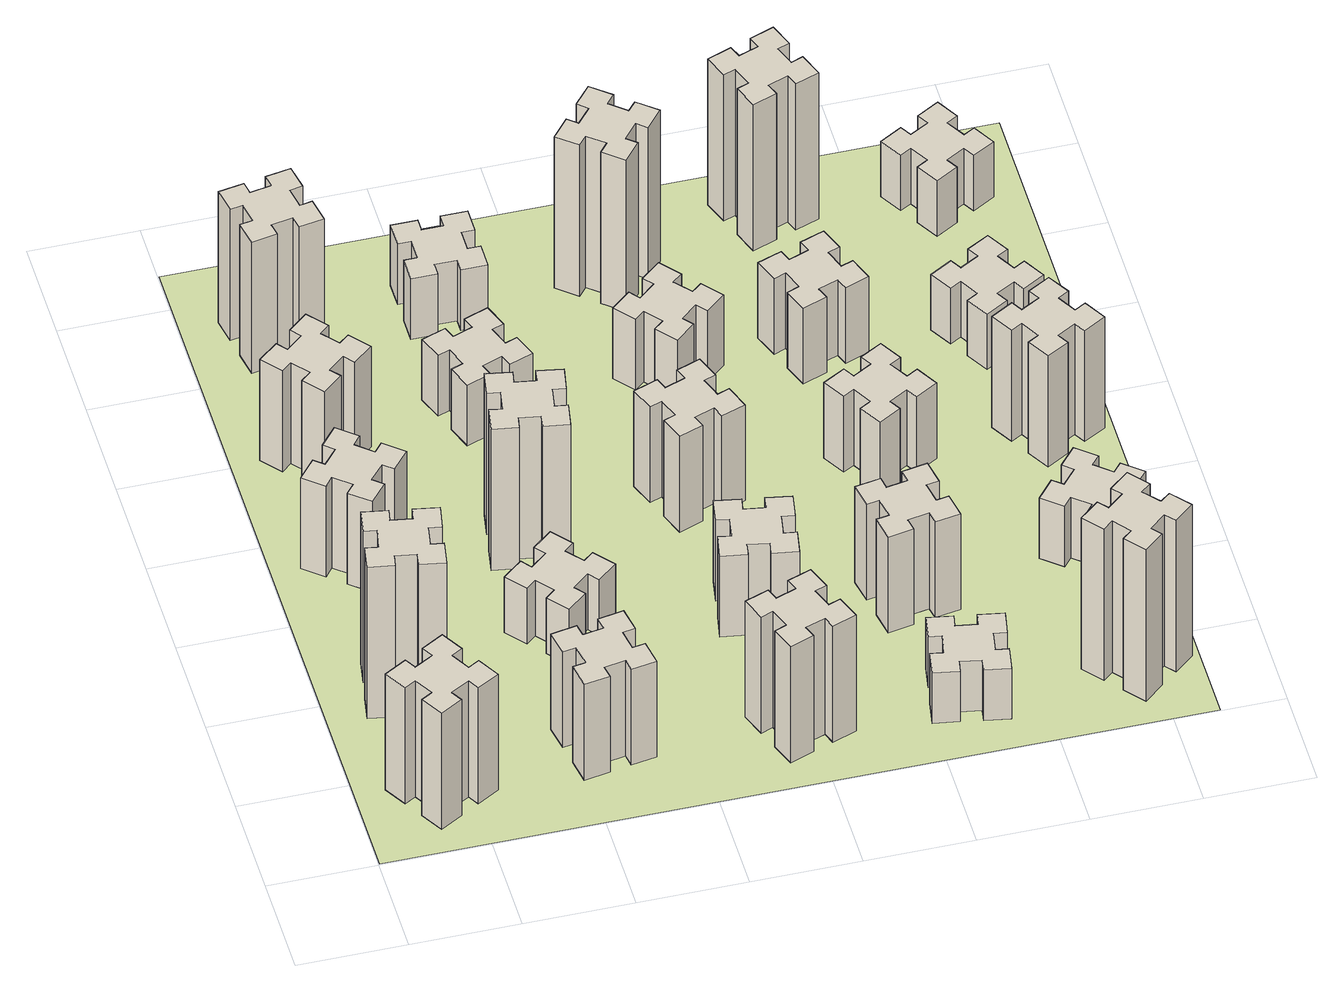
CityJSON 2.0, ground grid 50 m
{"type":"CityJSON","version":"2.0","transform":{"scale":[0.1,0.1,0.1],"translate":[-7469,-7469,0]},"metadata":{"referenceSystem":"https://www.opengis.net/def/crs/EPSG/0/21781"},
"CityObjects":{
"building1":{"type":"Building","attributes":{"class":"1000","function":"1000","usage":"1000","yearOfConstruction":2016,"roofType":"1000","measuredHeight":69,"storeysAboveGround":30,"storeysBelowGround":0},"geometry":[{"type":"Solid","lod":"1","boundaries":[[[[0,1,2,3,4,5,6,7,8,9,10,11,12,13,14,15,16,17,18,19]],[[17,16,20,21]],[[16,15,22,20]],[[15,14,23,22]],[[14,13,24,23]],[[13,12,25,24]],[[12,11,26,25]],[[11,10,27,26]],[[10,9,28,27]],[[9,8,29,28]],[[8,7,30,29]],[[7,6,31,30]],[[6,5,32,31]],[[5,4,33,32]],[[4,3,34,33]],[[3,2,35,34]],[[2,1,36,35]],[[1,0,37,36]],[[0,19,38,37]],[[19,18,39,38]],[[18,17,21,39]],[[24,25,26,27,28,29,30,31,32,33,34,35,36,37,38,39,21,20,22,23]]]]}]},
"building2":{"type":"Building","attributes":{"class":"1000","function":"1000","usage":"1000","yearOfConstruction":2016,"roofType":"1000","measuredHeight":90,"storeysAboveGround":30,"storeysBelowGround":0},"geometry":[{"type":"Solid","lod":"1","boundaries":[[[[40,41,42,43,44,45,46,47,48,49,50,51,52,53,54,55,56,57,58,59]],[[57,56,60,61]],[[56,55,62,60]],[[55,54,63,62]],[[54,53,64,63]],[[53,52,65,64]],[[52,51,66,65]],[[51,50,67,66]],[[50,49,68,67]],[[49,48,69,68]],[[48,47,70,69]],[[47,46,71,70]],[[46,45,72,71]],[[45,44,73,72]],[[44,43,74,73]],[[43,42,75,74]],[[42,41,76,75]],[[41,40,77,76]],[[40,59,78,77]],[[59,58,79,78]],[[58,57,61,79]],[[64,65,66,67,68,69,70,71,72,73,74,75,76,77,78,79,61,60,62,63]]]]}]},
"building3":{"type":"Building","attributes":{"class":"1000","function":"1000","usage":"1000","yearOfConstruction":2016,"roofType":"1000","measuredHeight":54,"storeysAboveGround":30,"storeysBelowGround":0},"geometry":[{"type":"Solid","lod":"1","boundaries":[[[[80,81,82,83,84,85,86,87,88,89,90,91,92,93,94,95,96,97,98,99]],[[97,96,100,101]],[[96,95,102,100]],[[95,94,103,102]],[[94,93,104,103]],[[93,92,105,104]],[[92,91,106,105]],[[91,90,107,106]],[[90,89,108,107]],[[89,88,109,108]],[[88,87,110,109]],[[87,86,111,110]],[[86,85,112,111]],[[85,84,113,112]],[[84,83,114,113]],[[83,82,115,114]],[[82,81,116,115]],[[81,80,117,116]],[[80,99,118,117]],[[99,98,119,118]],[[98,97,101,119]],[[104,105,106,107,108,109,110,111,112,113,114,115,116,117,118,119,101,100,102,103]]]]}]},
"building4":{"type":"Building","attributes":{"class":"1000","function":"1000","usage":"1000","yearOfConstruction":2016,"roofType":"1000","measuredHeight":60,"storeysAboveGround":30,"storeysBelowGround":0},"geometry":[{"type":"Solid","lod":"1","boundaries":[[[[120,121,122,123,124,125,126,127,128,129,130,131,132,133,134,135,136,137,138,139]],[[137,136,140,141]],[[136,135,142,140]],[[135,134,143,142]],[[134,133,144,143]],[[133,132,145,144]],[[132,131,146,145]],[[131,130,147,146]],[[130,129,148,147]],[[129,128,149,148]],[[128,127,150,149]],[[127,126,151,150]],[[126,125,152,151]],[[125,124,153,152]],[[124,123,154,153]],[[123,122,155,154]],[[122,121,156,155]],[[121,120,157,156]],[[120,139,158,157]],[[139,138,159,158]],[[138,137,141,159]],[[144,145,146,147,148,149,150,151,152,153,154,155,156,157,158,159,141,140,142,143]]]]}]},
"building5":{"type":"Building","attributes":{"class":"1000","function":"1000","usage":"1000","yearOfConstruction":2016,"roofType":"1000","measuredHeight":57,"storeysAboveGround":30,"storeysBelowGround":0},"geometry":[{"type":"Solid","lod":"1","boundaries":[[[[160,161,162,163,164,165,166,167,168,169,170,171,172,173,174,175,176,177,178,179]],[[177,176,180,181]],[[176,175,182,180]],[[175,174,183,182]],[[174,173,184,183]],[[173,172,185,184]],[[172,171,186,185]],[[171,170,187,186]],[[170,169,188,187]],[[169,168,189,188]],[[168,167,190,189]],[[167,166,191,190]],[[166,165,192,191]],[[165,164,193,192]],[[164,163,194,193]],[[163,162,195,194]],[[162,161,196,195]],[[161,160,197,196]],[[160,179,198,197]],[[179,178,199,198]],[[178,177,181,199]],[[184,185,186,187,188,189,190,191,192,193,194,195,196,197,198,199,181,180,182,183]]]]}]},
"building6":{"type":"Building","attributes":{"class":"1000","function":"1000","usage":"1000","yearOfConstruction":2016,"roofType":"1000","measuredHeight":78,"storeysAboveGround":30,"storeysBelowGround":0},"geometry":[{"type":"Solid","lod":"1","boundaries":[[[[200,201,202,203,204,205,206,207,208,209,210,211,212,213,214,215,216,217,218,219]],[[217,216,220,221]],[[216,215,222,220]],[[215,214,223,222]],[[214,213,224,223]],[[213,212,225,224]],[[212,211,226,225]],[[211,210,227,226]],[[210,209,228,227]],[[209,208,229,228]],[[208,207,230,229]],[[207,206,231,230]],[[206,205,232,231]],[[205,204,233,232]],[[204,203,234,233]],[[203,202,235,234]],[[202,201,236,235]],[[201,200,237,236]],[[200,219,238,237]],[[219,218,239,238]],[[218,217,221,239]],[[224,225,226,227,228,229,230,231,232,233,234,235,236,237,238,239,221,220,222,223]]]]}]},
"building7":{"type":"Building","attributes":{"class":"1000","function":"1000","usage":"1000","yearOfConstruction":2016,"roofType":"1000","measuredHeight":33,"storeysAboveGround":30,"storeysBelowGround":0},"geometry":[{"type":"Solid","lod":"1","boundaries":[[[[240,241,242,243,244,245,246,247,248,249,250,251,252,253,254,255,256,257,258,259]],[[257,256,260,261]],[[256,255,262,260]],[[255,254,263,262]],[[254,253,264,263]],[[253,252,265,264]],[[252,251,266,265]],[[251,250,267,266]],[[250,249,268,267]],[[249,248,269,268]],[[248,247,270,269]],[[247,246,271,270]],[[246,245,272,271]],[[245,244,273,272]],[[244,243,274,273]],[[243,242,275,274]],[[242,241,276,275]],[[241,240,277,276]],[[240,259,278,277]],[[259,258,279,278]],[[258,257,261,279]],[[264,265,266,267,268,269,270,271,272,273,274,275,276,277,278,279,261,260,262,263]]]]}]},
"building8":{"type":"Building","attributes":{"class":"1000","function":"1000","usage":"1000","yearOfConstruction":2016,"roofType":"1000","measuredHeight":84,"storeysAboveGround":30,"storeysBelowGround":0},"geometry":[{"type":"Solid","lod":"1","boundaries":[[[[280,281,282,283,284,285,286,287,288,289,290,291,292,293,294,295,296,297,298,299]],[[297,296,300,301]],[[296,295,302,300]],[[295,294,303,302]],[[294,293,304,303]],[[293,292,305,304]],[[292,291,306,305]],[[291,290,307,306]],[[290,289,308,307]],[[289,288,309,308]],[[288,287,310,309]],[[287,286,311,310]],[[286,285,312,311]],[[285,284,313,312]],[[284,283,314,313]],[[283,282,315,314]],[[282,281,316,315]],[[281,280,317,316]],[[280,299,318,317]],[[299,298,319,318]],[[298,297,301,319]],[[304,305,306,307,308,309,310,311,312,313,314,315,316,317,318,319,301,300,302,303]]]]}]},
"building9":{"type":"Building","attributes":{"class":"1000","function":"1000","usage":"1000","yearOfConstruction":2016,"roofType":"1000","measuredHeight":36,"storeysAboveGround":30,"storeysBelowGround":0},"geometry":[{"type":"Solid","lod":"1","boundaries":[[[[320,321,322,323,324,325,326,327,328,329,330,331,332,333,334,335,336,337,338,339]],[[337,336,340,341]],[[336,335,342,340]],[[335,334,343,342]],[[334,333,344,343]],[[333,332,345,344]],[[332,331,346,345]],[[331,330,347,346]],[[330,329,348,347]],[[329,328,349,348]],[[328,327,350,349]],[[327,326,351,350]],[[326,325,352,351]],[[325,324,353,352]],[[324,323,354,353]],[[323,322,355,354]],[[322,321,356,355]],[[321,320,357,356]],[[320,339,358,357]],[[339,338,359,358]],[[338,337,341,359]],[[344,345,346,347,348,349,350,351,352,353,354,355,356,357,358,359,341,340,342,343]]]]}]},
"building10":{"type":"Building","attributes":{"class":"1000","function":"1000","usage":"1000","yearOfConstruction":2016,"roofType":"1000","measuredHeight":69,"storeysAboveGround":30,"storeysBelowGround":0},"geometry":[{"type":"Solid","lod":"1","boundaries":[[[[360,361,362,363,364,365,366,367,368,369,370,371,372,373,374,375,376,377,378,379]],[[377,376,380,381]],[[376,375,382,380]],[[375,374,383,382]],[[374,373,384,383]],[[373,372,385,384]],[[372,371,386,385]],[[371,370,387,386]],[[370,369,388,387]],[[369,368,389,388]],[[368,367,390,389]],[[367,366,391,390]],[[366,365,392,391]],[[365,364,393,392]],[[364,363,394,393]],[[363,362,395,394]],[[362,361,396,395]],[[361,360,397,396]],[[360,379,398,397]],[[379,378,399,398]],[[378,377,381,399]],[[384,385,386,387,388,389,390,391,392,393,394,395,396,397,398,399,381,380,382,383]]]]}]},
"building11":{"type":"Building","attributes":{"class":"1000","function":"1000","usage":"1000","yearOfConstruction":2016,"roofType":"1000","measuredHeight":36,"storeysAboveGround":30,"storeysBelowGround":0},"geometry":[{"type":"Solid","lod":"1","boundaries":[[[[400,401,402,403,404,405,406,407,408,409,410,411,412,413,414,415,416,417,418,419]],[[417,416,420,421]],[[416,415,422,420]],[[415,414,423,422]],[[414,413,424,423]],[[413,412,425,424]],[[412,411,426,425]],[[411,410,427,426]],[[410,409,428,427]],[[409,408,429,428]],[[408,407,430,429]],[[407,406,431,430]],[[406,405,432,431]],[[405,404,433,432]],[[404,403,434,433]],[[403,402,435,434]],[[402,401,436,435]],[[401,400,437,436]],[[400,419,438,437]],[[419,418,439,438]],[[418,417,421,439]],[[424,425,426,427,428,429,430,431,432,433,434,435,436,437,438,439,421,420,422,423]]]]}]},
"building12":{"type":"Building","attributes":{"class":"1000","function":"1000","usage":"1000","yearOfConstruction":2016,"roofType":"1000","measuredHeight":48,"storeysAboveGround":30,"storeysBelowGround":0},"geometry":[{"type":"Solid","lod":"1","boundaries":[[[[440,441,442,443,444,445,446,447,448,449,450,451,452,453,454,455,456,457,458,459]],[[457,456,460,461]],[[456,455,462,460]],[[455,454,463,462]],[[454,453,464,463]],[[453,452,465,464]],[[452,451,466,465]],[[451,450,467,466]],[[450,449,468,467]],[[449,448,469,468]],[[448,447,470,469]],[[447,446,471,470]],[[446,445,472,471]],[[445,444,473,472]],[[444,443,474,473]],[[443,442,475,474]],[[442,441,476,475]],[[441,440,477,476]],[[440,459,478,477]],[[459,458,479,478]],[[458,457,461,479]],[[464,465,466,467,468,469,470,471,472,473,474,475,476,477,478,479,461,460,462,463]]]]}]},
"building13":{"type":"Building","attributes":{"class":"1000","function":"1000","usage":"1000","yearOfConstruction":2016,"roofType":"1000","measuredHeight":57,"storeysAboveGround":30,"storeysBelowGround":0},"geometry":[{"type":"Solid","lod":"1","boundaries":[[[[480,481,482,483,484,485,486,487,488,489,490,491,492,493,494,495,496,497,498,499]],[[497,496,500,501]],[[496,495,502,500]],[[495,494,503,502]],[[494,493,504,503]],[[493,492,505,504]],[[492,491,506,505]],[[491,490,507,506]],[[490,489,508,507]],[[489,488,509,508]],[[488,487,510,509]],[[487,486,511,510]],[[486,485,512,511]],[[485,484,513,512]],[[484,483,514,513]],[[483,482,515,514]],[[482,481,516,515]],[[481,480,517,516]],[[480,499,518,517]],[[499,498,519,518]],[[498,497,501,519]],[[504,505,506,507,508,509,510,511,512,513,514,515,516,517,518,519,501,500,502,503]]]]}]},
"building14":{"type":"Building","attributes":{"class":"1000","function":"1000","usage":"1000","yearOfConstruction":2016,"roofType":"1000","measuredHeight":42,"storeysAboveGround":30,"storeysBelowGround":0},"geometry":[{"type":"Solid","lod":"1","boundaries":[[[[520,521,522,523,524,525,526,527,528,529,530,531,532,533,534,535,536,537,538,539]],[[537,536,540,541]],[[536,535,542,540]],[[535,534,543,542]],[[534,533,544,543]],[[533,532,545,544]],[[532,531,546,545]],[[531,530,547,546]],[[530,529,548,547]],[[529,528,549,548]],[[528,527,550,549]],[[527,526,551,550]],[[526,525,552,551]],[[525,524,553,552]],[[524,523,554,553]],[[523,522,555,554]],[[522,521,556,555]],[[521,520,557,556]],[[520,539,558,557]],[[539,538,559,558]],[[538,537,541,559]],[[544,545,546,547,548,549,550,551,552,553,554,555,556,557,558,559,541,540,542,543]]]]}]},
"building15":{"type":"Building","attributes":{"class":"1000","function":"1000","usage":"1000","yearOfConstruction":2016,"roofType":"1000","measuredHeight":30,"storeysAboveGround":30,"storeysBelowGround":0},"geometry":[{"type":"Solid","lod":"1","boundaries":[[[[560,561,562,563,564,565,566,567,568,569,570,571,572,573,574,575,576,577,578,579]],[[577,576,580,581]],[[576,575,582,580]],[[575,574,583,582]],[[574,573,584,583]],[[573,572,585,584]],[[572,571,586,585]],[[571,570,587,586]],[[570,569,588,587]],[[569,568,589,588]],[[568,567,590,589]],[[567,566,591,590]],[[566,565,592,591]],[[565,564,593,592]],[[564,563,594,593]],[[563,562,595,594]],[[562,561,596,595]],[[561,560,597,596]],[[560,579,598,597]],[[579,578,599,598]],[[578,577,581,599]],[[584,585,586,587,588,589,590,591,592,593,594,595,596,597,598,599,581,580,582,583]]]]}]},
"building16":{"type":"Building","attributes":{"class":"1000","function":"1000","usage":"1000","yearOfConstruction":2016,"roofType":"1000","measuredHeight":90,"storeysAboveGround":30,"storeysBelowGround":0},"geometry":[{"type":"Solid","lod":"1","boundaries":[[[[600,601,602,603,604,605,606,607,608,609,610,611,612,613,614,615,616,617,618,619]],[[617,616,620,621]],[[616,615,622,620]],[[615,614,623,622]],[[614,613,624,623]],[[613,612,625,624]],[[612,611,626,625]],[[611,610,627,626]],[[610,609,628,627]],[[609,608,629,628]],[[608,607,630,629]],[[607,606,631,630]],[[606,605,632,631]],[[605,604,633,632]],[[604,603,634,633]],[[603,602,635,634]],[[602,601,636,635]],[[601,600,637,636]],[[600,619,638,637]],[[619,618,639,638]],[[618,617,621,639]],[[624,625,626,627,628,629,630,631,632,633,634,635,636,637,638,639,621,620,622,623]]]]}]},
"building17":{"type":"Building","attributes":{"class":"1000","function":"1000","usage":"1000","yearOfConstruction":2016,"roofType":"1000","measuredHeight":57,"storeysAboveGround":30,"storeysBelowGround":0},"geometry":[{"type":"Solid","lod":"1","boundaries":[[[[640,641,642,643,644,645,646,647,648,649,650,651,652,653,654,655,656,657,658,659]],[[657,656,660,661]],[[656,655,662,660]],[[655,654,663,662]],[[654,653,664,663]],[[653,652,665,664]],[[652,651,666,665]],[[651,650,667,666]],[[650,649,668,667]],[[649,648,669,668]],[[648,647,670,669]],[[647,646,671,670]],[[646,645,672,671]],[[645,644,673,672]],[[644,643,674,673]],[[643,642,675,674]],[[642,641,676,675]],[[641,640,677,676]],[[640,659,678,677]],[[659,658,679,678]],[[658,657,661,679]],[[664,665,666,667,668,669,670,671,672,673,674,675,676,677,678,679,661,660,662,663]]]]}]},
"building18":{"type":"Building","attributes":{"class":"1000","function":"1000","usage":"1000","yearOfConstruction":2016,"roofType":"1000","measuredHeight":45,"storeysAboveGround":30,"storeysBelowGround":0},"geometry":[{"type":"Solid","lod":"1","boundaries":[[[[680,681,682,683,684,685,686,687,688,689,690,691,692,693,694,695,696,697,698,699]],[[697,696,700,701]],[[696,695,702,700]],[[695,694,703,702]],[[694,693,704,703]],[[693,692,705,704]],[[692,691,706,705]],[[691,690,707,706]],[[690,689,708,707]],[[689,688,709,708]],[[688,687,710,709]],[[687,686,711,710]],[[686,685,712,711]],[[685,684,713,712]],[[684,683,714,713]],[[683,682,715,714]],[[682,681,716,715]],[[681,680,717,716]],[[680,699,718,717]],[[699,698,719,718]],[[698,697,701,719]],[[704,705,706,707,708,709,710,711,712,713,714,715,716,717,718,719,701,700,702,703]]]]}]},
"building19":{"type":"Building","attributes":{"class":"1000","function":"1000","usage":"1000","yearOfConstruction":2016,"roofType":"1000","measuredHeight":45,"storeysAboveGround":30,"storeysBelowGround":0},"geometry":[{"type":"Solid","lod":"1","boundaries":[[[[720,721,722,723,724,725,726,727,728,729,730,731,732,733,734,735,736,737,738,739]],[[737,736,740,741]],[[736,735,742,740]],[[735,734,743,742]],[[734,733,744,743]],[[733,732,745,744]],[[732,731,746,745]],[[731,730,747,746]],[[730,729,748,747]],[[729,728,749,748]],[[728,727,750,749]],[[727,726,751,750]],[[726,725,752,751]],[[725,724,753,752]],[[724,723,754,753]],[[723,722,755,754]],[[722,721,756,755]],[[721,720,757,756]],[[720,739,758,757]],[[739,738,759,758]],[[738,737,741,759]],[[744,745,746,747,748,749,750,751,752,753,754,755,756,757,758,759,741,740,742,743]]]]}]},
"building20":{"type":"Building","attributes":{"class":"1000","function":"1000","usage":"1000","yearOfConstruction":2016,"roofType":"1000","measuredHeight":90,"storeysAboveGround":30,"storeysBelowGround":0},"geometry":[{"type":"Solid","lod":"1","boundaries":[[[[760,761,762,763,764,765,766,767,768,769,770,771,772,773,774,775,776,777,778,779]],[[777,776,780,781]],[[776,775,782,780]],[[775,774,783,782]],[[774,773,784,783]],[[773,772,785,784]],[[772,771,786,785]],[[771,770,787,786]],[[770,769,788,787]],[[769,768,789,788]],[[768,767,790,789]],[[767,766,791,790]],[[766,765,792,791]],[[765,764,793,792]],[[764,763,794,793]],[[763,762,795,794]],[[762,761,796,795]],[[761,760,797,796]],[[760,779,798,797]],[[779,778,799,798]],[[778,777,781,799]],[[784,785,786,787,788,789,790,791,792,793,794,795,796,797,798,799,781,780,782,783]]]]}]},
"building21":{"type":"Building","attributes":{"class":"1000","function":"1000","usage":"1000","yearOfConstruction":2016,"roofType":"1000","measuredHeight":87,"storeysAboveGround":30,"storeysBelowGround":0},"geometry":[{"type":"Solid","lod":"1","boundaries":[[[[800,801,802,803,804,805,806,807,808,809,810,811,812,813,814,815,816,817,818,819]],[[817,816,820,821]],[[816,815,822,820]],[[815,814,823,822]],[[814,813,824,823]],[[813,812,825,824]],[[812,811,826,825]],[[811,810,827,826]],[[810,809,828,827]],[[809,808,829,828]],[[808,807,830,829]],[[807,806,831,830]],[[806,805,832,831]],[[805,804,833,832]],[[804,803,834,833]],[[803,802,835,834]],[[802,801,836,835]],[[801,800,837,836]],[[800,819,838,837]],[[819,818,839,838]],[[818,817,821,839]],[[824,825,826,827,828,829,830,831,832,833,834,835,836,837,838,839,821,820,822,823]]]]}]},
"building22":{"type":"Building","attributes":{"class":"1000","function":"1000","usage":"1000","yearOfConstruction":2016,"roofType":"1000","measuredHeight":36,"storeysAboveGround":30,"storeysBelowGround":0},"geometry":[{"type":"Solid","lod":"1","boundaries":[[[[840,841,842,843,844,845,846,847,848,849,850,851,852,853,854,855,856,857,858,859]],[[857,856,860,861]],[[856,855,862,860]],[[855,854,863,862]],[[854,853,864,863]],[[853,852,865,864]],[[852,851,866,865]],[[851,850,867,866]],[[850,849,868,867]],[[849,848,869,868]],[[848,847,870,869]],[[847,846,871,870]],[[846,845,872,871]],[[845,844,873,872]],[[844,843,874,873]],[[843,842,875,874]],[[842,841,876,875]],[[841,840,877,876]],[[840,859,878,877]],[[859,858,879,878]],[[858,857,861,879]],[[864,865,866,867,868,869,870,871,872,873,874,875,876,877,878,879,861,860,862,863]]]]}]},
"building23":{"type":"Building","attributes":{"class":"1000","function":"1000","usage":"1000","yearOfConstruction":2016,"roofType":"1000","measuredHeight":66,"storeysAboveGround":30,"storeysBelowGround":0},"geometry":[{"type":"Solid","lod":"1","boundaries":[[[[880,881,882,883,884,885,886,887,888,889,890,891,892,893,894,895,896,897,898,899]],[[897,896,900,901]],[[896,895,902,900]],[[895,894,903,902]],[[894,893,904,903]],[[893,892,905,904]],[[892,891,906,905]],[[891,890,907,906]],[[890,889,908,907]],[[889,888,909,908]],[[888,887,910,909]],[[887,886,911,910]],[[886,885,912,911]],[[885,884,913,912]],[[884,883,914,913]],[[883,882,915,914]],[[882,881,916,915]],[[881,880,917,916]],[[880,899,918,917]],[[899,898,919,918]],[[898,897,901,919]],[[904,905,906,907,908,909,910,911,912,913,914,915,916,917,918,919,901,900,902,903]]]]}]},
"building24":{"type":"Building","attributes":{"class":"1000","function":"1000","usage":"1000","yearOfConstruction":2016,"roofType":"1000","measuredHeight":33,"storeysAboveGround":30,"storeysBelowGround":0},"geometry":[{"type":"Solid","lod":"1","boundaries":[[[[920,921,922,923,924,925,926,927,928,929,930,931,932,933,934,935,936,937,938,939]],[[937,936,940,941]],[[936,935,942,940]],[[935,934,943,942]],[[934,933,944,943]],[[933,932,945,944]],[[932,931,946,945]],[[931,930,947,946]],[[930,929,948,947]],[[929,928,949,948]],[[928,927,950,949]],[[927,926,951,950]],[[926,925,952,951]],[[925,924,953,952]],[[924,923,954,953]],[[923,922,955,954]],[[922,921,956,955]],[[921,920,957,956]],[[920,939,958,957]],[[939,938,959,958]],[[938,937,941,959]],[[944,945,946,947,948,949,950,951,952,953,954,955,956,957,958,959,941,940,942,943]]]]}]},
"building25":{"type":"Building","attributes":{"class":"1000","function":"1000","usage":"1000","yearOfConstruction":2016,"roofType":"1000","measuredHeight":33,"storeysAboveGround":30,"storeysBelowGround":0},"geometry":[{"type":"Solid","lod":"1","boundaries":[[[[960,961,962,963,964,965,966,967,968,969,970,971,972,973,974,975,976,977,978,979]],[[977,976,980,981]],[[976,975,982,980]],[[975,974,983,982]],[[974,973,984,983]],[[973,972,985,984]],[[972,971,986,985]],[[971,970,987,986]],[[970,969,988,987]],[[969,968,989,988]],[[968,967,990,989]],[[967,966,991,990]],[[966,965,992,991]],[[965,964,993,992]],[[964,963,994,993]],[[963,962,995,994]],[[962,961,996,995]],[[961,960,997,996]],[[960,979,998,997]],[[979,978,999,998]],[[978,977,981,999]],[[984,985,986,987,988,989,990,991,992,993,994,995,996,997,998,999,981,980,982,983]]]]}]},
"landuse1":{"type":"LandUse","attributes":{"name":"plot1","function":"1010"},"geometry":[{"type":"MultiSurface","lod":"1","boundaries":[[[1000,1001,1002,1003]]]}]}
},
"vertices":[
[255,364,0],[305,277,0],[253,247,0],[313,143,0],[417,203,0],[387,255,0],[474,305,0],[504,253,0],[608,313,0],[548,417,0],[496,387,0],[446,474,0],[498,504,0],[438,608,0],[334,548,0],[364,496,0],[277,446,0],[247,498,0],[143,438,0],[203,334,0],[277,446,690],[247,498,690],[364,496,690],[334,548,690],[438,608,690],[498,504,690],[446,474,690],[496,387,690],[548,417,690],[608,313,690],[504,253,690],[474,305,690],[387,255,690],[417,203,690],[313,143,690],[253,247,690],[305,277,690],[255,364,690],[203,334,690],[143,438,690],
[307,916,0],[405,898,0],[395,839,0],[513,818,0],[534,937,0],[475,947,0],[492,1045,0],[551,1035,0],[572,1153,0],[454,1174,0],[444,1115,0],[345,1132,0],[356,1191,0],[237,1212,0],[217,1094,0],[276,1084,0],[258,985,0],[199,996,0],[178,877,0],[297,857,0],[258,985,900],[199,996,900],[276,1084,900],[217,1094,900],[237,1212,900],[356,1191,900],[345,1132,900],[444,1115,900],[454,1174,900],[572,1153,900],[551,1035,900],[492,1045,900],[475,947,900],[534,937,900],[513,818,900],[395,839,900],[405,898,900],[307,916,900],[297,857,900],[178,877,900],
[484,1907,0],[408,1972,0],[446,2018,0],[354,2095,0],[277,2003,0],[323,1964,0],[259,1888,0],[213,1926,0],[136,1834,0],[228,1757,0],[266,1803,0],[343,1739,0],[304,1693,0],[396,1616,0],[473,1708,0],[427,1746,0],[492,1823,0],[538,1784,0],[615,1876,0],[523,1953,0],[492,1823,540],[538,1784,540],[427,1746,540],[473,1708,540],[396,1616,540],[304,1693,540],[343,1739,540],[266,1803,540],[228,1757,540],[136,1834,540],[213,1926,540],[259,1888,540],[323,1964,540],[277,2003,540],[354,2095,540],[446,2018,540],[408,1972,540],[484,1907,540],[523,1953,540],[615,1876,540],
[492,2528,0],[427,2604,0],[473,2643,0],[396,2735,0],[304,2658,0],[343,2612,0],[266,2547,0],[228,2593,0],[136,2516,0],[213,2424,0],[259,2463,0],[323,2386,0],[277,2348,0],[354,2256,0],[446,2333,0],[408,2379,0],[484,2443,0],[523,2397,0],[615,2474,0],[538,2566,0],[484,2443,600],[523,2397,600],[408,2379,600],[446,2333,600],[354,2256,600],[277,2348,600],[323,2386,600],[259,2463,600],[213,2424,600],[136,2516,600],[228,2593,600],[266,2547,600],[343,2612,600],[304,2658,600],[396,2735,600],[473,2643,600],[427,2604,600],[492,2528,600],[538,2566,600],[615,2474,600],
[1085,358,0],[1184,376,0],[1194,317,0],[1312,337,0],[1291,456,0],[1232,445,0],[1215,544,0],[1274,554,0],[1253,672,0],[1135,651,0],[1145,592,0],[1047,575,0],[1037,634,0],[918,613,0],[939,495,0],[998,505,0],[1016,407,0],[957,397,0],[977,278,0],[1096,299,0],[1016,407,570],[957,397,570],[998,505,570],[939,495,570],[918,613,570],[1037,634,570],[1047,575,570],[1145,592,570],[1135,651,570],[1253,672,570],[1274,554,570],[1215,544,570],[1232,445,570],[1291,456,570],[1312,337,570],[1194,317,570],[1184,376,570],[1085,358,570],[1096,299,570],[977,278,570],
[492,3205,0],[475,3304,0],[534,3314,0],[513,3432,0],[395,3411,0],[405,3352,0],[307,3335,0],[297,3394,0],[178,3373,0],[199,3255,0],[258,3265,0],[276,3167,0],[217,3157,0],[237,3038,0],[356,3059,0],[345,3118,0],[444,3136,0],[454,3077,0],[572,3097,0],[551,3216,0],[444,3136,780],[454,3077,780],[345,3118,780],[356,3059,780],[237,3038,780],[217,3157,780],[276,3167,780],[258,3265,780],[199,3255,780],[178,3373,780],[297,3394,780],[307,3335,780],[405,3352,780],[395,3411,780],[513,3432,780],[534,3314,780],[475,3304,780],[492,3205,780],[551,3216,780],[572,3097,780],
[1083,1332,0],[1006,1267,0],[968,1313,0],[876,1236,0],[953,1144,0],[999,1183,0],[1063,1106,0],[1017,1068,0],[1094,976,0],[1186,1053,0],[1148,1099,0],[1224,1163,0],[1263,1117,0],[1355,1194,0],[1278,1286,0],[1232,1248,0],[1167,1324,0],[1213,1363,0],[1136,1455,0],[1044,1378,0],[1167,1324,330],[1213,1363,330],[1232,1248,330],[1278,1286,330],[1355,1194,330],[1263,1117,330],[1224,1163,330],[1148,1099,330],[1186,1053,330],[1094,976,330],[1017,1068,330],[1063,1106,330],[999,1183,330],[953,1144,330],[876,1236,330],[968,1313,330],[1006,1267,330],[1083,1332,330],[1044,1378,330],[1136,1455,330],
[1047,1656,0],[1145,1638,0],[1135,1579,0],[1253,1558,0],[1274,1677,0],[1215,1687,0],[1232,1785,0],[1291,1775,0],[1312,1893,0],[1194,1914,0],[1184,1855,0],[1085,1872,0],[1096,1931,0],[977,1952,0],[957,1834,0],[1016,1824,0],[998,1725,0],[939,1736,0],[918,1617,0],[1037,1597,0],[998,1725,840],[939,1736,840],[1016,1824,840],[957,1834,840],[977,1952,840],[1096,1931,840],[1085,1872,840],[1184,1855,840],[1194,1914,840],[1312,1893,840],[1291,1775,840],[1232,1785,840],[1215,1687,840],[1274,1677,840],[1253,1558,840],[1135,1579,840],[1145,1638,840],[1047,1656,840],[1037,1597,840],[918,1617,840],
[1125,2716,0],[1031,2682,0],[1010,2738,0],[897,2697,0],[939,2584,0],[995,2605,0],[1029,2511,0],[973,2490,0],[1014,2377,0],[1127,2419,0],[1106,2475,0],[1200,2509,0],[1220,2453,0],[1333,2494,0],[1292,2607,0],[1236,2586,0],[1202,2680,0],[1258,2700,0],[1217,2813,0],[1104,2772,0],[1202,2680,360],[1258,2700,360],[1236,2586,360],[1292,2607,360],[1333,2494,360],[1220,2453,360],[1200,2509,360],[1106,2475,360],[1127,2419,360],[1014,2377,360],[973,2490,360],[1029,2511,360],[995,2605,360],[939,2584,360],[897,2697,360],[1010,2738,360],[1031,2682,360],[1125,2716,360],[1104,2772,360],[1217,2813,360],
[1965,496,0],[1871,462,0],[1850,518,0],[1737,477,0],[1779,364,0],[1835,385,0],[1869,291,0],[1813,270,0],[1854,157,0],[1967,199,0],[1946,255,0],[2040,289,0],[2060,233,0],[2173,274,0],[2132,387,0],[2076,366,0],[2042,460,0],[2098,480,0],[2057,593,0],[1944,552,0],[2042,460,690],[2098,480,690],[2076,366,690],[2132,387,690],[2173,274,690],[2060,233,690],[2040,289,690],[1946,255,690],[1967,199,690],[1854,157,690],[1813,270,690],[1869,291,690],[1835,385,690],[1779,364,690],[1737,477,690],[1850,518,690],[1871,462,690],[1965,496,690],[1944,552,690],[2057,593,690],
[1225,3185,0],[1225,3285,0],[1285,3285,0],[1285,3405,0],[1165,3405,0],[1165,3345,0],[1065,3345,0],[1065,3405,0],[945,3405,0],[945,3285,0],[1005,3285,0],[1005,3185,0],[945,3185,0],[945,3065,0],[1065,3065,0],[1065,3125,0],[1165,3125,0],[1165,3065,0],[1285,3065,0],[1285,3185,0],[1165,3125,360],[1165,3065,360],[1065,3125,360],[1065,3065,360],[945,3065,360],[945,3185,360],[1005,3185,360],[1005,3285,360],[945,3285,360],[945,3405,360],[1065,3405,360],[1065,3345,360],[1165,3345,360],[1165,3405,360],[1285,3405,360],[1285,3285,360],[1225,3285,360],[1225,3185,360],[1285,3185,360],[1285,3065,360],
[2055,1047,0],[2072,1145,0],[2131,1135,0],[2152,1253,0],[2034,1274,0],[2024,1215,0],[1925,1232,0],[1936,1291,0],[1817,1312,0],[1797,1194,0],[1856,1184,0],[1838,1085,0],[1779,1096,0],[1758,977,0],[1877,957,0],[1887,1016,0],[1985,998,0],[1975,939,0],[2093,918,0],[2114,1037,0],[1985,998,480],[1975,939,480],[1887,1016,480],[1877,957,480],[1758,977,480],[1779,1096,480],[1838,1085,480],[1856,1184,480],[1797,1194,480],[1817,1312,480],[1936,1291,480],[1925,1232,480],[2024,1215,480],[2034,1274,480],[2152,1253,480],[2131,1135,480],[2072,1145,480],[2055,1047,480],[2114,1037,480],[2093,918,480],
[1846,1735,0],[1940,1769,0],[1960,1713,0],[2073,1754,0],[2032,1867,0],[1976,1846,0],[1942,1940,0],[1998,1960,0],[1957,2073,0],[1844,2032,0],[1865,1976,0],[1771,1942,0],[1750,1998,0],[1637,1957,0],[1679,1844,0],[1735,1865,0],[1769,1771,0],[1713,1750,0],[1754,1637,0],[1867,1679,0],[1769,1771,570],[1713,1750,570],[1735,1865,570],[1679,1844,570],[1637,1957,570],[1750,1998,570],[1771,1942,570],[1865,1976,570],[1844,2032,570],[1957,2073,570],[1998,1960,570],[1942,1940,570],[1976,1846,570],[2032,1867,570],[2073,1754,570],[1960,1713,570],[1940,1769,570],[1846,1735,570],[1867,1679,570],[1754,1637,570],
[1988,2479,0],[2064,2543,0],[2103,2497,0],[2195,2574,0],[2118,2666,0],[2072,2628,0],[2007,2704,0],[2053,2743,0],[1976,2835,0],[1884,2758,0],[1923,2712,0],[1846,2647,0],[1808,2693,0],[1716,2616,0],[1793,2524,0],[1839,2563,0],[1903,2486,0],[1857,2448,0],[1934,2356,0],[2026,2433,0],[1903,2486,420],[1857,2448,420],[1839,2563,420],[1793,2524,420],[1716,2616,420],[1808,2693,420],[1846,2647,420],[1923,2712,420],[1884,2758,420],[1976,2835,420],[2053,2743,420],[2007,2704,420],[2072,2628,420],[2118,2666,420],[2195,2574,420],[2103,2497,420],[2064,2543,420],[1988,2479,420],[2026,2433,420],[1934,2356,420],
[2596,444,0],[2578,345,0],[2519,356,0],[2498,237,0],[2617,217,0],[2627,276,0],[2725,258,0],[2715,199,0],[2833,178,0],[2854,297,0],[2795,307,0],[2812,405,0],[2871,395,0],[2892,513,0],[2774,534,0],[2764,475,0],[2665,492,0],[2676,551,0],[2557,572,0],[2537,454,0],[2665,492,300],[2676,551,300],[2764,475,300],[2774,534,300],[2892,513,300],[2871,395,300],[2812,405,300],[2795,307,300],[2854,297,300],[2833,178,300],[2715,199,300],[2725,258,300],[2627,276,300],[2617,217,300],[2498,237,300],[2519,356,300],[2578,345,300],[2596,444,300],[2537,454,300],[2557,572,300],
[1907,3126,0],[1972,3203,0],[2018,3164,0],[2095,3256,0],[2003,3333,0],[1964,3287,0],[1888,3352,0],[1926,3398,0],[1834,3475,0],[1757,3383,0],[1803,3344,0],[1739,3268,0],[1693,3306,0],[1616,3214,0],[1708,3137,0],[1746,3183,0],[1823,3119,0],[1784,3073,0],[1876,2996,0],[1953,3088,0],[1823,3119,900],[1784,3073,900],[1746,3183,900],[1708,3137,900],[1616,3214,900],[1693,3306,900],[1739,3268,900],[1803,3344,900],[1757,3383,900],[1834,3475,900],[1926,3398,900],[1888,3352,900],[1964,3287,900],[2003,3333,900],[2095,3256,900],[2018,3164,900],[1972,3203,900],[1907,3126,900],[1953,3088,900],[1876,2996,900],
[2625,1132,0],[2527,1115,0],[2517,1174,0],[2398,1153,0],[2419,1035,0],[2478,1045,0],[2496,947,0],[2437,937,0],[2457,818,0],[2576,839,0],[2565,898,0],[2664,916,0],[2674,857,0],[2792,877,0],[2771,996,0],[2712,985,0],[2695,1084,0],[2754,1094,0],[2733,1212,0],[2615,1191,0],[2695,1084,570],[2754,1094,570],[2712,985,570],[2771,996,570],[2792,877,570],[2674,857,570],[2664,916,570],[2565,898,570],[2576,839,570],[2457,818,570],[2437,937,570],[2496,947,570],[2478,1045,570],[2419,1035,570],[2398,1153,570],[2517,1174,570],[2527,1115,570],[2625,1132,570],[2615,1191,570],[2733,1212,570],
[2575,1844,0],[2625,1757,0],[2573,1727,0],[2633,1623,0],[2737,1683,0],[2707,1735,0],[2794,1785,0],[2824,1733,0],[2928,1793,0],[2868,1897,0],[2816,1867,0],[2766,1954,0],[2818,1984,0],[2758,2088,0],[2654,2028,0],[2684,1976,0],[2597,1926,0],[2567,1978,0],[2463,1918,0],[2523,1814,0],[2597,1926,450],[2567,1978,450],[2684,1976,450],[2654,2028,450],[2758,2088,450],[2818,1984,450],[2766,1954,450],[2816,1867,450],[2868,1897,450],[2928,1793,450],[2824,1733,450],[2794,1785,450],[2707,1735,450],[2737,1683,450],[2633,1623,450],[2573,1727,450],[2625,1757,450],[2575,1844,450],[2523,1814,450],[2463,1918,450],
[2586,2475,0],[2680,2509,0],[2700,2453,0],[2813,2494,0],[2772,2607,0],[2716,2586,0],[2682,2680,0],[2738,2700,0],[2697,2813,0],[2584,2772,0],[2605,2716,0],[2511,2682,0],[2490,2738,0],[2377,2697,0],[2419,2584,0],[2475,2605,0],[2509,2511,0],[2453,2490,0],[2494,2377,0],[2607,2419,0],[2509,2511,450],[2453,2490,450],[2475,2605,450],[2419,2584,450],[2377,2697,450],[2490,2738,450],[2511,2682,450],[2605,2716,450],[2584,2772,450],[2697,2813,450],[2738,2700,450],[2682,2680,450],[2716,2586,450],[2772,2607,450],[2813,2494,450],[2700,2453,450],[2680,2509,450],[2586,2475,450],[2607,2419,450],[2494,2377,450],
[3468,259,0],[3544,323,0],[3583,277,0],[3675,354,0],[3598,446,0],[3552,408,0],[3487,484,0],[3533,523,0],[3456,615,0],[3364,538,0],[3403,492,0],[3326,427,0],[3288,473,0],[3196,396,0],[3273,304,0],[3319,343,0],[3383,266,0],[3337,228,0],[3414,136,0],[3506,213,0],[3383,266,900],[3337,228,900],[3319,343,900],[3273,304,900],[3196,396,900],[3288,473,900],[3326,427,900],[3403,492,900],[3364,538,900],[3456,615,900],[3533,523,900],[3487,484,900],[3552,408,900],[3598,446,900],[3675,354,900],[3583,277,900],[3544,323,900],[3468,259,900],[3506,213,900],[3414,136,900],
[2716,3426,0],[2682,3520,0],[2738,3540,0],[2697,3653,0],[2584,3612,0],[2605,3556,0],[2511,3522,0],[2490,3578,0],[2377,3537,0],[2419,3424,0],[2475,3445,0],[2509,3351,0],[2453,3330,0],[2494,3217,0],[2607,3259,0],[2586,3315,0],[2680,3349,0],[2700,3293,0],[2813,3334,0],[2772,3447,0],[2680,3349,870],[2700,3293,870],[2586,3315,870],[2607,3259,870],[2494,3217,870],[2453,3330,870],[2509,3351,870],[2475,3445,870],[2419,3424,870],[2377,3537,870],[2490,3578,870],[2511,3522,870],[2605,3556,870],[2584,3612,870],[2697,3653,870],[2738,3540,870],[2682,3520,870],[2716,3426,870],[2772,3447,870],[2813,3334,870],
[3487,1006,0],[3552,1083,0],[3598,1044,0],[3675,1136,0],[3583,1213,0],[3544,1167,0],[3468,1232,0],[3506,1278,0],[3414,1355,0],[3337,1263,0],[3383,1224,0],[3319,1148,0],[3273,1186,0],[3196,1094,0],[3288,1017,0],[3326,1063,0],[3403,999,0],[3364,953,0],[3456,876,0],[3533,968,0],[3403,999,360],[3364,953,360],[3326,1063,360],[3288,1017,360],[3196,1094,360],[3273,1186,360],[3319,1148,360],[3383,1224,360],[3337,1263,360],[3414,1355,360],[3506,1278,360],[3468,1232,360],[3544,1167,360],[3583,1213,360],[3675,1136,360],[3598,1044,360],[3552,1083,360],[3487,1006,360],[3533,968,360],[3456,876,360],
[3556,1867,0],[3506,1954,0],[3558,1984,0],[3498,2088,0],[3394,2028,0],[3424,1976,0],[3337,1926,0],[3307,1978,0],[3203,1918,0],[3263,1814,0],[3315,1844,0],[3365,1757,0],[3313,1727,0],[3373,1623,0],[3477,1683,0],[3447,1735,0],[3534,1785,0],[3564,1733,0],[3668,1793,0],[3608,1897,0],[3534,1785,660],[3564,1733,660],[3447,1735,660],[3477,1683,660],[3373,1623,660],[3313,1727,660],[3365,1757,660],[3315,1844,660],[3263,1814,660],[3203,1918,660],[3307,1978,660],[3337,1926,660],[3424,1976,660],[3394,2028,660],[3498,2088,660],[3558,1984,660],[3506,1954,660],[3556,1867,660],[3608,1897,660],[3668,1793,660],
[3215,2484,0],[3265,2397,0],[3213,2367,0],[3273,2263,0],[3377,2323,0],[3347,2375,0],[3434,2425,0],[3464,2373,0],[3568,2433,0],[3508,2537,0],[3456,2507,0],[3406,2594,0],[3458,2624,0],[3398,2728,0],[3294,2668,0],[3324,2616,0],[3237,2566,0],[3207,2618,0],[3103,2558,0],[3163,2454,0],[3237,2566,330],[3207,2618,330],[3324,2616,330],[3294,2668,330],[3398,2728,330],[3458,2624,330],[3406,2594,330],[3456,2507,330],[3508,2537,330],[3568,2433,330],[3464,2373,330],[3434,2425,330],[3347,2375,330],[3377,2323,330],[3273,2263,330],[3213,2367,330],[3265,2397,330],[3215,2484,330],[3163,2454,330],[3103,2558,330],
[3347,3215,0],[3434,3265,0],[3464,3213,0],[3568,3273,0],[3508,3377,0],[3456,3347,0],[3406,3434,0],[3458,3464,0],[3398,3568,0],[3294,3508,0],[3324,3456,0],[3237,3406,0],[3207,3458,0],[3103,3398,0],[3163,3294,0],[3215,3324,0],[3265,3237,0],[3213,3207,0],[3273,3103,0],[3377,3163,0],[3265,3237,330],[3213,3207,330],[3215,3324,330],[3163,3294,330],[3103,3398,330],[3207,3458,330],[3237,3406,330],[3324,3456,330],[3294,3508,330],[3398,3568,330],[3458,3464,330],[3406,3434,330],[3456,3347,330],[3508,3377,330],[3568,3273,330],[3464,3213,330],[3434,3265,330],[3347,3215,330],[3377,3163,330],[3273,3103,330],
[5,3705,0],[3705,3705,0],[3705,5,0],[5,5,0]
]}
